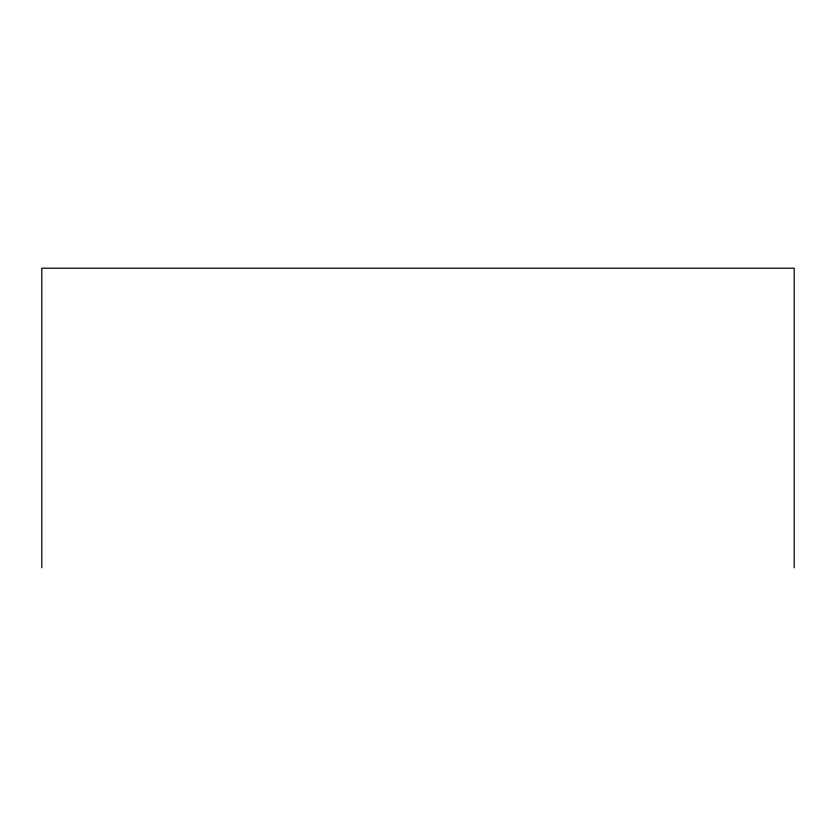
<?xml version="1.0" encoding="UTF-8"?>
<svg xmlns="http://www.w3.org/2000/svg" width="836" height="836" viewBox="0 0 836 836"><rect width="100%" height="100%" fill="white"/><g stroke="black" fill="none" stroke-linecap="round" stroke-linejoin="round"><path stroke-width="1.25" d="M794.2 567.79L794.2 268.21L41.8 268.21L41.8 567.79"/></g></svg>
